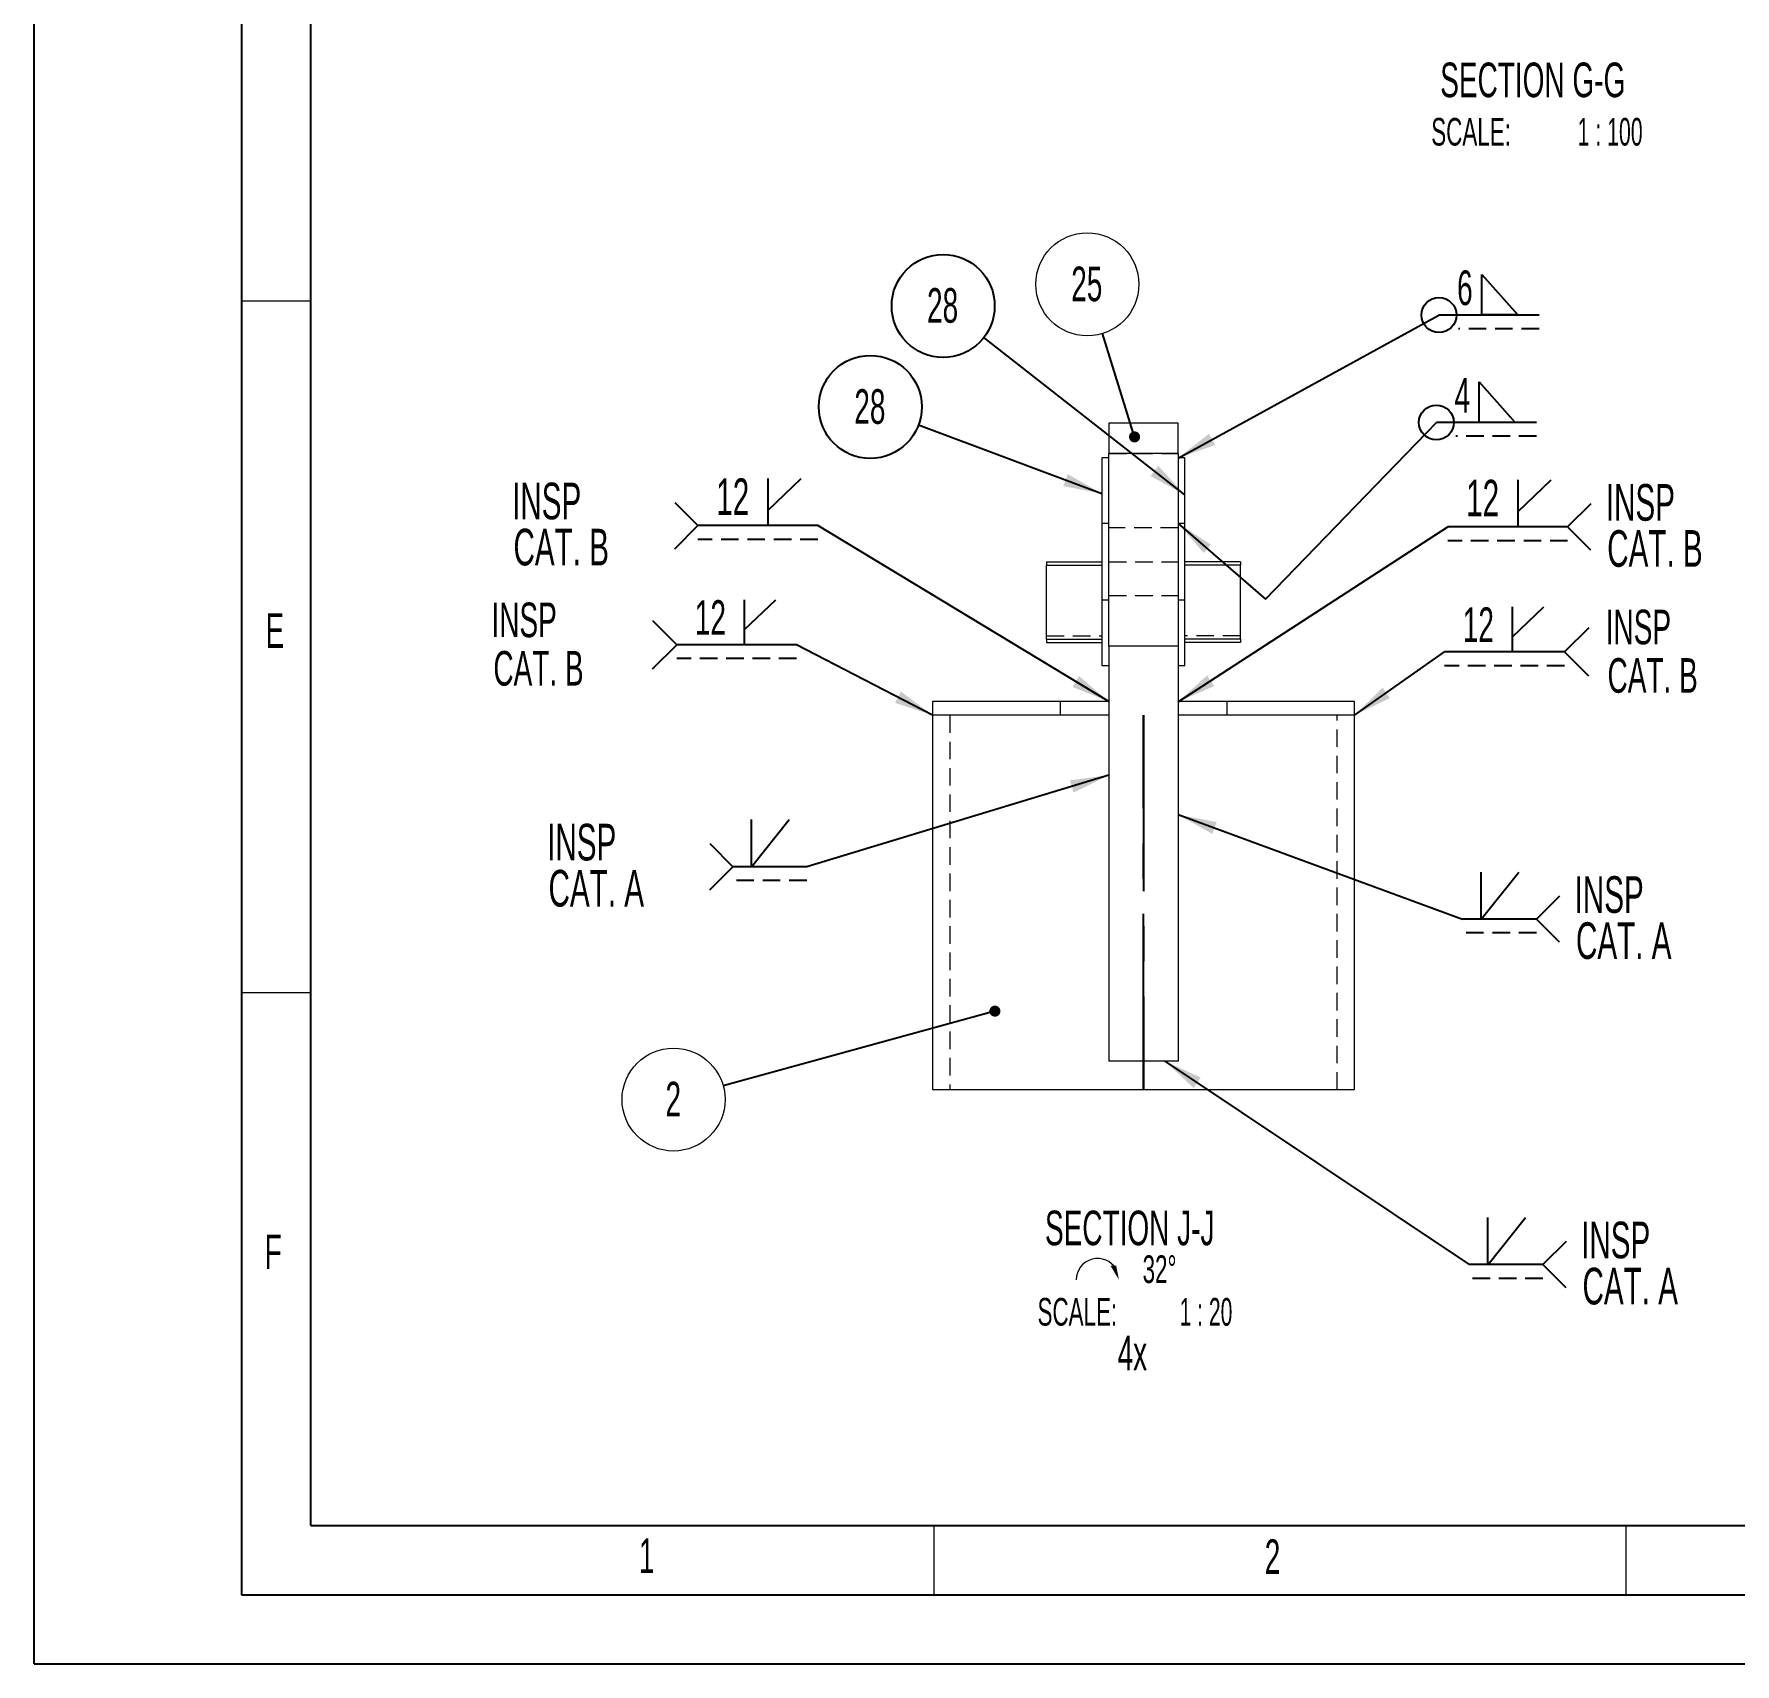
# Paper-space layout 'Sheet3' of a CAD drawing. Header units: millimetres. Extents: x 0 to 420, y 0 to 300.
# Drawn here: x 0 to 122.9, y 0 to 117.8 of the extents above; entities that cross this region are included whole.
import ezdxf

# ---------------------------------------------------------------- set-up
doc = ezdxf.new("R2010")
doc.units = ezdxf.units.MM
doc.linetypes.add('CENTERX2', pattern=[20.32, 12.7, -2.54, 2.54, -2.54])
doc.linetypes.add('HIDDEN', pattern=[1.905, 1.27, -0.635])
doc.layers.add('BORDER', color=7, linetype='Continuous')
doc.layers.add('DIMS', color=7, linetype='Continuous')
doc.styles.add('SLDTEXTSTYLE0', font='TXT', dxfattribs={"width": 0.605})
doc.styles.add('SLDTEXTSTYLE2', font='TXT', dxfattribs={"width": 0.57})
doc.styles.add('SLDTEXTSTYLE3', font='TXT', dxfattribs={"width": 0.575})
doc.dimstyles.new('SLDDIMSTYLE0', dxfattribs={"dimtxt": 0.18, "dimasz": 0.8, "dimexe": 0, "dimexo": 0.0625, "dimgap": 0, "dimtad": 0, "dimtih": 1, "dimtoh": 1, "dimdec": 0, "dimrnd": 1e-09, "dimzin": 0, "dimdsep": 46, "dimtxsty": 'Standard', "dimblk1": 'DOT', "dimblk2": 'DOT', "dimsah": 1, "dimcen": 0.09, "dimadec": 0, "dimazin": 0, "dimtfac": 0.8, "dimtdec": 0, "dimtofl": 0, "dimtmove": 0, "dimatfit": 3, "dimldrblk": 'DOT', "dimfxl": 1, "dimfrac": 2, "dimtolj": 1, "dimtzin": 0, "dimarcsym": 0})
doc.dimstyles.new('SLDDIMSTYLE4', dxfattribs={"dimtxt": 0.18, "dimasz": 2.8, "dimexe": 0, "dimexo": 0.0625, "dimgap": 0, "dimtad": 0, "dimtih": 1, "dimtoh": 1, "dimdec": 0, "dimrnd": 1e-09, "dimzin": 0, "dimdsep": 46, "dimtxsty": 'Standard', "dimsah": 1, "dimcen": 0.09, "dimadec": 0, "dimazin": 0, "dimtfac": 2.8, "dimtdec": 0, "dimtofl": 0, "dimtmove": 0, "dimatfit": 3, "dimfxl": 1, "dimfrac": 2, "dimtolj": 1, "dimtzin": 0, "dimarcsym": 0})

# ---------------------------------------------------------------- blocks, each defined once
blk = doc.blocks.new('SW_SYMBOL_VIEW_CLKWISE')
at = {"color": 0, "linetype": 'Continuous', "lineweight": 0}
blk.add_arc((600, 200), 600, 30, 180, dxfattribs=at)
blk.add_solid([(1200, 200), (1120, 600), (960, 600)], dxfattribs=at)
blk = doc.blocks.new('SW_NOTE_0_273')
at = {"color": 0, "linetype": 'Continuous', "lineweight": 0}
blk.add_circle((-3.59, -0.99), 3.72, dxfattribs=at)
at = {"color": 0, "linetype": 'Continuous', "lineweight": 0, "insert": (-3.61, 0.3), "char_height": 2.5, "attachment_point": 2, "style": 'SLDTEXTSTYLE0'}
blk.add_mtext('2', dxfattribs=at)
blk = doc.blocks.new('_Dot')
at = {"color": 0, "linetype": 'ByBlock', "lineweight": -2}
blk.add_line((-0.5, 0), (-1, 0), dxfattribs=at)
at = {"color": 0, "linetype": 'ByBlock', "const_width": 0.5}
blk.add_lwpolyline([(-0.25, 0, 1), (0.25, 0, 1)], format="xyb", close=True, dxfattribs=at)
blk = doc.blocks.new('SW_NOTE_0_274')
at = {"color": 0, "linetype": 'Continuous', "lineweight": 0}
blk.add_circle((-1.1, 3.56), 3.72, dxfattribs=at)
at = {"color": 0, "linetype": 'Continuous', "lineweight": 0, "insert": (-1.14, 4.84), "char_height": 2.5, "attachment_point": 2, "style": 'SLDTEXTSTYLE0'}
blk.add_mtext('25', dxfattribs=at)
blk = doc.blocks.new('SW_NOTE_0_275')
at = {"layer": 'DIMS', "color": 0}
blk.add_circle((-2.93, 2.29), 3.72, dxfattribs=at)
at = {"layer": 'DIMS', "color": 0, "insert": (-2.97, 3.58), "char_height": 2.5, "attachment_point": 2, "style": 'SLDTEXTSTYLE0'}
blk.add_mtext('28', dxfattribs=at)
blk = doc.blocks.new('SW_NOTE_0_276')
at = {"layer": 'DIMS', "color": 0}
blk.add_circle((-3.49, 1.31), 3.72, dxfattribs=at)
at = {"layer": 'DIMS', "color": 0, "insert": (-3.52, 2.59), "char_height": 2.5, "attachment_point": 2, "style": 'SLDTEXTSTYLE0'}
blk.add_mtext('28', dxfattribs=at)
blk = doc.blocks.new('SW_SYMBOL_WELD_BUSB')
at = {"layer": 'DIMS', "color": 0}
for q in [(200, 1000), (1000, 1000)]:
    blk.add_line((200, 0), q, dxfattribs=at)
blk = doc.blocks.new('SW_WELDSYMBOL_3')
at = {"layer": 'DIMS', "color": 0}
for p, q in [((7, 1.67), (5.33, 0)), ((5.33, 0), (0, 0)), ((7, -1.67), (5.33, 0))]:
    blk.add_line(p, q, dxfattribs=at)
at = {"layer": 'DIMS', "color": 0, "linetype": 'HIDDEN'}
blk.add_line((5.33, -1), (0, -1), dxfattribs=at)
at = {"layer": 'DIMS', "color": 0, "xscale": 0.003410658394813324, "yscale": 0.003410658394813324, "zscale": 0.003410658394813324}
blk.add_blockref('SW_SYMBOL_WELD_BUSB', (0.66, -0.01), dxfattribs=at)
at = {"layer": 'DIMS', "color": 0, "char_height": 2.646, "attachment_point": 1, "style": 'SLDTEXTSTYLE0'}
for s, insert in [('INSP', (8.09, 3.1)), ('CAT. A', (8.19, -0.23))]:
    blk.add_mtext(s, dxfattribs=dict(at, insert=insert))
blk = doc.blocks.new('SW_WELDSYMBOL_4')
at = {"layer": 'DIMS', "color": 0}
for p, q in [((7, 1.67), (5.33, 0)), ((5.33, 0), (0, 0)), ((7, -1.67), (5.33, 0))]:
    blk.add_line(p, q, dxfattribs=at)
at = {"layer": 'DIMS', "color": 0, "linetype": 'HIDDEN'}
blk.add_line((5.33, -1), (0, -1), dxfattribs=at)
at = {"layer": 'DIMS', "color": 0, "xscale": 0.003410658394813324, "yscale": 0.003410658394813324, "zscale": 0.003410658394813324}
blk.add_blockref('SW_SYMBOL_WELD_BUSB', (0.66, -0.01), dxfattribs=at)
at = {"layer": 'DIMS', "color": 0, "char_height": 2.646, "attachment_point": 1, "style": 'SLDTEXTSTYLE0'}
for s, insert in [('INSP', (8.09, 3.1)), ('CAT. A', (8.19, -0.23))]:
    blk.add_mtext(s, dxfattribs=dict(at, insert=insert))
blk = doc.blocks.new('SW_WELDSYMBOL_5')
at = {"layer": 'DIMS', "color": 0}
for p in [(-7, 1.67), (-7, -1.67), (0, 0)]:
    blk.add_line(p, (-5.33, 0), dxfattribs=at)
at = {"layer": 'DIMS', "color": 0, "linetype": 'HIDDEN'}
blk.add_line((0, -1), (-5.33, -1), dxfattribs=at)
at = {"layer": 'DIMS', "color": 0, "xscale": 0.003410658394813324, "yscale": 0.003410658394813324, "zscale": 0.003410658394813324}
blk.add_blockref('SW_SYMBOL_WELD_BUSB', (-4.67, -0.01), dxfattribs=at)
at = {"layer": 'DIMS', "color": 0, "char_height": 2.646, "attachment_point": 1, "style": 'SLDTEXTSTYLE0'}
for s, insert in [('INSP', (-18.75, 3.1)), ('CAT. A', (-18.65, -0.23))]:
    blk.add_mtext(s, dxfattribs=dict(at, insert=insert))
blk = doc.blocks.new('SW_SYMBOL_WELD_BUSBR')
at = {"layer": 'DIMS', "color": 0}
for p, q in [((250, 0), (250, 1000)), ((250, 330), (950, 1000))]:
    blk.add_line(p, q, dxfattribs=at)
blk = doc.blocks.new('SW_WELDSYMBOL_6')
at = {"layer": 'DIMS', "color": 0}
for p, q in [((10.33, 1.67), (8.66, 0)), ((8.66, 0), (0, 0)), ((10.33, -1.67), (8.66, 0))]:
    blk.add_line(p, q, dxfattribs=at)
at = {"layer": 'DIMS', "color": 0, "linetype": 'HIDDEN'}
blk.add_line((8.66, -1), (0, -1), dxfattribs=at)
at = {"layer": 'DIMS', "color": 0, "xscale": 0.003410658394813324, "yscale": 0.003410658394813324, "zscale": 0.003410658394813324}
blk.add_blockref('SW_SYMBOL_WELD_BUSBR', (4.23, -0.01), dxfattribs=at)
at = {"layer": 'DIMS', "color": 0, "char_height": 2.646, "attachment_point": 1, "style": 'SLDTEXTSTYLE0'}
for s, insert in [('12', (1.33, 3.41)), ('INSP', (11.42, 3.1)), ('CAT. B', (11.52, -0.23))]:
    blk.add_mtext(s, dxfattribs=dict(at, insert=insert))
blk = doc.blocks.new('SW_WELDSYMBOL_7')
at = {"layer": 'DIMS', "color": 0}
for p in [(-10.33, 1.67), (-10.33, -1.67), (0, 0)]:
    blk.add_line(p, (-8.66, 0), dxfattribs=at)
at = {"layer": 'DIMS', "color": 0, "linetype": 'HIDDEN'}
blk.add_line((0, -1), (-8.66, -1), dxfattribs=at)
at = {"layer": 'DIMS', "color": 0, "xscale": 0.003410658394813324, "yscale": 0.003410658394813324, "zscale": 0.003410658394813324}
blk.add_blockref('SW_SYMBOL_WELD_BUSBR', (-4.43, -0.01), dxfattribs=at)
at = {"layer": 'DIMS', "color": 0, "char_height": 2.646, "attachment_point": 1, "style": 'SLDTEXTSTYLE0'}
for s, insert in [('INSP', (-22.08, 3.1)), ('12', (-7.33, 3.41)), ('CAT. B', (-21.98, -0.23))]:
    blk.add_mtext(s, dxfattribs=dict(at, insert=insert))
blk = doc.blocks.new('SW_SYMBOL_WELD_FILL')
at = {"layer": 'DIMS', "color": 0}
for p, q in [((100, 0), (100, 900)), ((100, 900), (900, 0)), ((100, 0), (900, 0))]:
    blk.add_line(p, q, dxfattribs=at)
blk = doc.blocks.new('SW_WELDSYMBOL_8')
at = {"layer": 'DIMS', "color": 0}
blk.add_line((4.45, -0.35), (-2.78, -0.35), dxfattribs=at)
at = {"layer": 'DIMS', "color": 0, "linetype": 'HIDDEN'}
blk.add_line((4.45, -1.35), (-1.38, -1.35), dxfattribs=at)
at = {"layer": 'DIMS', "color": 0}
blk.add_circle((-2.78, -0.35), 1.26, dxfattribs=at)
at = {"layer": 'DIMS', "color": 0, "xscale": 0.003222669349429913, "yscale": 0.003222669349429913, "zscale": 0.003222669349429913}
blk.add_blockref('SW_SYMBOL_WELD_FILL', (0, -0.32), dxfattribs=at)
at = {"layer": 'DIMS', "color": 0, "insert": (-1.47, 2.87), "char_height": 2.5, "attachment_point": 1, "style": 'SLDTEXTSTYLE0'}
blk.add_mtext('4', dxfattribs=at)
blk = doc.blocks.new('SW_WELDSYMBOL_9')
at = {"layer": 'DIMS', "color": 0}
blk.add_line((7.23, 0), (0, 0), dxfattribs=at)
at = {"layer": 'DIMS', "color": 0, "linetype": 'HIDDEN'}
blk.add_line((7.23, -1), (1.4, -1), dxfattribs=at)
at = {"layer": 'DIMS', "color": 0}
blk.add_circle((0, 0), 1.26, dxfattribs=at)
at = {"layer": 'DIMS', "color": 0, "xscale": 0.003222669349429913, "yscale": 0.003222669349429913, "zscale": 0.003222669349429913}
blk.add_blockref('SW_SYMBOL_WELD_FILL', (2.78, 0.03), dxfattribs=at)
at = {"layer": 'DIMS', "color": 0, "insert": (1.31, 3.22), "char_height": 2.5, "attachment_point": 1, "style": 'SLDTEXTSTYLE0'}
blk.add_mtext('6', dxfattribs=at)
blk = doc.blocks.new('SW_WELDSYMBOL_10')
at = {"layer": 'DIMS', "color": 0}
for p, q in [((10.41, 1.75), (8.66, 0)), ((8.66, 0), (0, 0)), ((10.41, -1.75), (8.66, 0))]:
    blk.add_line(p, q, dxfattribs=at)
at = {"layer": 'DIMS', "color": 0, "linetype": 'HIDDEN'}
blk.add_line((8.66, -1), (0, -1), dxfattribs=at)
at = {"layer": 'DIMS', "color": 0, "xscale": 0.003222669349429913, "yscale": 0.003222669349429913, "zscale": 0.003222669349429913}
blk.add_blockref('SW_SYMBOL_WELD_BUSBR', (4.1, 0.03), dxfattribs=at)
at = {"layer": 'DIMS', "color": 0, "char_height": 2.5, "attachment_point": 1, "style": 'SLDTEXTSTYLE0'}
for s, insert in [('12', (1.31, 3.22)), ('INSP', (11.64, 3.05)), ('CAT. B', (11.77, -0.45))]:
    blk.add_mtext(s, dxfattribs=dict(at, insert=insert))
blk = doc.blocks.new('SW_WELDSYMBOL_11')
at = {"layer": 'DIMS', "color": 0}
for p in [(-10.41, 1.75), (-10.41, -1.75), (0, 0)]:
    blk.add_line(p, (-8.66, 0), dxfattribs=at)
at = {"layer": 'DIMS', "color": 0, "linetype": 'HIDDEN'}
blk.add_line((0, -1), (-8.66, -1), dxfattribs=at)
at = {"layer": 'DIMS', "color": 0, "xscale": 0.003222669349429913, "yscale": 0.003222669349429913, "zscale": 0.003222669349429913}
blk.add_blockref('SW_SYMBOL_WELD_BUSBR', (-4.56, 0.03), dxfattribs=at)
at = {"layer": 'DIMS', "color": 0, "char_height": 2.5, "attachment_point": 1, "style": 'SLDTEXTSTYLE0'}
for s, insert in [('INSP', (-22.04, 3.05)), ('12', (-7.35, 3.22)), ('CAT. B', (-21.9, -0.45))]:
    blk.add_mtext(s, dxfattribs=dict(at, insert=insert))

psp = doc.layouts.new('Sheet3')

# ---------------------------------------------------------------- linework, layer by layer
at = {"color": 7, "linetype": 'Continuous', "lineweight": 18}
for p, q in [((82.65, 89.663), (77.65, 89.663)), ((77.652, 73.562), (77.651, 87.492)), ((82.651, 87.492), (77.651, 87.492)), ((82.651, 87.492), (82.652, 73.563)), ((77.651, 87.163), (77.151, 87.163)), ((83.151, 87.164), (82.651, 87.163)), ((73.152, 79.662), (77.152, 79.663)), ((73.152, 79.662), (73.152, 79.412)), ((73.152, 79.412), (77.152, 79.413)), ((73.152, 74.062), (73.152, 79.412)), ((87.152, 79.664), (83.152, 79.664)), ((87.152, 79.414), (83.152, 79.414)), ((87.152, 79.664), (87.152, 79.414)), ((87.152, 74.064), (87.152, 79.414)), ((73.152, 74.062), (77.152, 74.063)), ((73.152, 74.062), (73.152, 73.812)), ((73.152, 73.812), (77.152, 73.813)), ((87.152, 74.064), (83.152, 74.064)), ((87.152, 73.814), (83.152, 73.814)), ((87.152, 74.064), (87.152, 73.814)), ((82.652, 73.563), (77.652, 73.562)), ((77.652, 73.562), (77.656, 43.562)), ((82.652, 73.563), (82.656, 43.563)), ((77.152, 72.163), (77.652, 72.163)), ((82.652, 72.163), (83.152, 72.164)), ((64.903, 69.561), (64.903, 68.561)), ((74.139, 69.562), (74.139, 68.562)), ((77.653, 69.562), (74.139, 69.562)), ((86.167, 69.563), (82.653, 69.563)), ((86.167, 69.563), (86.167, 68.563)), ((95.403, 68.564), (95.403, 69.564)), ((64.903, 68.561), (64.906, 41.511)), ((95.406, 41.511), (95.403, 68.564)), ((82.656, 43.563), (77.656, 43.562)), ((64.906, 41.511), (95.406, 41.511))]:
    psp.add_line(p, q, dxfattribs=at)
at = {"color": 7, "linetype": 'HIDDEN', "lineweight": 18}
for p, q in [((77.651, 87.492), (82.651, 87.492)), ((77.651, 82.413), (77.151, 82.413)), ((83.151, 82.414), (82.651, 82.413)), ((82.651, 82.113), (77.651, 82.113)), ((77.652, 79.663), (82.652, 79.663)), ((77.152, 76.913), (77.652, 76.913)), ((77.652, 77.213), (82.652, 77.213)), ((82.652, 76.913), (83.152, 76.914)), ((73.152, 74.312), (77.152, 74.313)), ((87.152, 74.314), (83.152, 74.314)), ((66.153, 68.561), (66.156, 41.511)), ((94.156, 41.511), (94.153, 68.564))]:
    psp.add_line(p, q, dxfattribs=at)
at = {"color": 8, "linetype": 'CENTERX2'}
for p, q in [((80.153, 68.563), (80.156, 41.511)), ((80.156, 41.511), (80.153, 68.563))]:
    psp.add_line(p, q, dxfattribs=at)
at = {"color": 7, "linetype": 'Continuous', "lineweight": 18, "flags": 128}
for points in [[(77.65, 89.663), (77.65, 89.656), (77.65, 89.632), (77.65, 89.589), (77.65, 89.529), (77.65, 89.451), (77.65, 89.356), (77.65, 89.243), (77.65, 89.113), (77.65, 88.967), (77.65, 88.803), (77.65, 88.624), (77.651, 88.428), (77.651, 88.216), (77.651, 87.99), (77.651, 87.748), (77.651, 87.492)], [(82.651, 87.492), (82.651, 87.749), (82.651, 87.99), (82.651, 88.217), (82.651, 88.428), (82.65, 88.624), (82.65, 88.804), (82.65, 88.967), (82.65, 89.114), (82.65, 89.244), (82.65, 89.356), (82.65, 89.452), (82.65, 89.53), (82.65, 89.59), (82.65, 89.632), (82.65, 89.657), (82.65, 89.663)], [(77.151, 87.163), (77.151, 87.161), (77.151, 87.143), (77.151, 87.108), (77.151, 87.056), (77.151, 86.986), (77.151, 86.899), (77.151, 86.796), (77.151, 86.675), (77.151, 86.539), (77.151, 86.386), (77.151, 86.218), (77.151, 86.034), (77.151, 85.835), (77.151, 85.622), (77.151, 85.395), (77.151, 85.155), (77.151, 84.902), (77.151, 84.636), (77.151, 84.359), (77.151, 84.071), (77.151, 83.773), (77.151, 83.465), (77.151, 83.148), (77.151, 82.823), (77.151, 82.491), (77.151, 82.152), (77.151, 81.807), (77.151, 81.458), (77.151, 81.104), (77.151, 80.746), (77.151, 80.387), (77.151, 80.025), (77.152, 79.663), (77.152, 79.3), (77.152, 78.939), (77.152, 78.579), (77.152, 78.222), (77.152, 77.868), (77.152, 77.518), (77.152, 77.174), (77.152, 76.835), (77.152, 76.502), (77.152, 76.177), (77.152, 75.861), (77.152, 75.553), (77.152, 75.254), (77.152, 74.966), (77.152, 74.689), (77.152, 74.424), (77.152, 74.171), (77.152, 73.93), (77.152, 73.703), (77.152, 73.49), (77.152, 73.292), (77.152, 73.108), (77.152, 72.94), (77.152, 72.787), (77.152, 72.65), (77.152, 72.53), (77.152, 72.426), (77.152, 72.34), (77.152, 72.27), (77.152, 72.218), (77.152, 72.183), (77.152, 72.165), (77.152, 72.163)], [(83.152, 79.664), (83.151, 80.026), (83.151, 80.387), (83.151, 80.747), (83.151, 81.104), (83.151, 81.458), (83.151, 81.808), (83.151, 82.153), (83.151, 82.492), (83.151, 82.824), (83.151, 83.149), (83.151, 83.466), (83.151, 83.774), (83.151, 84.072), (83.151, 84.36), (83.151, 84.637), (83.151, 84.902), (83.151, 85.156), (83.151, 85.396), (83.151, 85.623), (83.151, 85.836), (83.151, 86.035), (83.151, 86.218), (83.151, 86.387), (83.151, 86.539), (83.151, 86.676), (83.151, 86.796), (83.151, 86.9), (83.151, 86.987), (83.151, 87.056), (83.151, 87.109), (83.151, 87.144), (83.151, 87.161), (83.151, 87.164)], [(83.152, 72.164), (83.152, 72.166), (83.152, 72.183), (83.152, 72.218), (83.152, 72.271), (83.152, 72.34), (83.152, 72.427), (83.152, 72.531), (83.152, 72.651), (83.152, 72.788), (83.152, 72.94), (83.152, 73.109), (83.152, 73.292), (83.152, 73.491), (83.152, 73.704), (83.152, 73.931), (83.152, 74.171), (83.152, 74.425), (83.152, 74.69), (83.152, 74.967), (83.152, 75.255), (83.152, 75.553), (83.152, 75.861), (83.152, 76.178), (83.152, 76.503), (83.152, 76.835), (83.152, 77.174), (83.152, 77.519), (83.152, 77.869), (83.152, 78.223), (83.152, 78.58), (83.152, 78.94), (83.152, 79.301), (83.152, 79.664)], [(74.139, 69.562), (73.662, 69.562), (73.193, 69.562), (72.732, 69.562), (72.28, 69.562), (71.837, 69.562), (71.403, 69.562), (70.981, 69.562), (70.568, 69.562), (70.168, 69.562), (69.778, 69.562), (69.401, 69.561), (69.037, 69.561), (68.686, 69.561), (68.348, 69.561), (68.024, 69.561), (67.714, 69.561), (67.419, 69.561), (67.139, 69.561), (66.874, 69.561), (66.625, 69.561), (66.392, 69.561), (66.175, 69.561), (65.974, 69.561), (65.79, 69.561), (65.623, 69.561), (65.472, 69.561), (65.34, 69.561), (65.224, 69.561), (65.126, 69.561), (65.046, 69.561), (64.983, 69.561), (64.938, 69.561), (64.912, 69.561), (64.903, 69.561)], [(95.403, 69.564), (95.394, 69.564), (95.367, 69.564), (95.322, 69.564), (95.26, 69.564), (95.179, 69.564), (95.081, 69.564), (94.966, 69.564), (94.833, 69.564), (94.683, 69.564), (94.516, 69.564), (94.331, 69.564), (94.131, 69.564), (93.914, 69.564), (93.68, 69.564), (93.431, 69.564), (93.166, 69.564), (92.886, 69.564), (92.591, 69.564), (92.281, 69.564), (91.957, 69.564), (91.62, 69.564), (91.268, 69.564), (90.904, 69.564), (90.527, 69.564), (90.138, 69.564), (89.737, 69.564), (89.325, 69.564), (88.902, 69.564), (88.469, 69.564), (88.026, 69.564), (87.573, 69.564), (87.113, 69.563), (86.643, 69.563), (86.167, 69.563)], [(77.653, 68.562), (77.145, 68.562), (76.64, 68.562), (76.139, 68.562), (75.643, 68.562), (75.152, 68.562), (74.667, 68.562), (74.188, 68.562), (73.716, 68.562), (73.251, 68.562), (72.795, 68.562), (72.346, 68.562), (71.907, 68.562), (71.477, 68.562), (71.057, 68.562), (70.648, 68.562), (70.249, 68.562), (69.862, 68.562), (69.487, 68.561), (69.124, 68.561), (68.773, 68.561), (68.436, 68.561), (68.112, 68.561), (67.802, 68.561), (67.506, 68.561), (67.225, 68.561), (66.958, 68.561), (66.707, 68.561), (66.47, 68.561), (66.25, 68.561), (66.046, 68.561), (65.858, 68.561), (65.686, 68.561), (65.531, 68.561), (65.393, 68.561), (65.271, 68.561), (65.167, 68.561), (65.08, 68.561), (65.01, 68.561), (64.957, 68.561), (64.922, 68.561), (64.905, 68.561), (64.903, 68.561)], [(74.139, 68.562), (73.662, 68.562), (73.193, 68.562), (72.732, 68.562), (72.28, 68.562), (71.837, 68.562), (71.404, 68.562), (70.981, 68.562), (70.569, 68.562), (70.168, 68.562), (69.778, 68.562), (69.402, 68.561), (69.037, 68.561), (68.686, 68.561), (68.348, 68.561), (68.024, 68.561), (67.714, 68.561), (67.419, 68.561), (67.139, 68.561), (66.874, 68.561), (66.625, 68.561), (66.392, 68.561), (66.175, 68.561), (65.974, 68.561), (65.79, 68.561), (65.623, 68.561), (65.473, 68.561), (65.34, 68.561), (65.224, 68.561), (65.126, 68.561), (65.046, 68.561), (64.983, 68.561), (64.939, 68.561), (64.912, 68.561), (64.903, 68.561)], [(95.403, 68.564), (95.401, 68.564), (95.383, 68.564), (95.348, 68.564), (95.296, 68.564), (95.226, 68.564), (95.139, 68.564), (95.034, 68.564), (94.913, 68.564), (94.775, 68.564), (94.62, 68.564), (94.448, 68.564), (94.26, 68.564), (94.055, 68.564), (93.835, 68.564), (93.599, 68.564), (93.348, 68.564), (93.081, 68.564), (92.8, 68.564), (92.504, 68.564), (92.194, 68.564), (91.87, 68.564), (91.532, 68.564), (91.182, 68.564), (90.819, 68.564), (90.443, 68.564), (90.056, 68.564), (89.658, 68.564), (89.248, 68.564), (88.828, 68.564), (88.398, 68.564), (87.959, 68.564), (87.511, 68.564), (87.054, 68.563), (86.589, 68.563), (86.117, 68.563), (85.639, 68.563), (85.153, 68.563), (84.662, 68.563), (84.166, 68.563), (83.666, 68.563), (83.161, 68.563), (82.653, 68.563)], [(95.403, 68.564), (95.394, 68.564), (95.367, 68.564), (95.322, 68.564), (95.26, 68.564), (95.179, 68.564), (95.081, 68.564), (94.966, 68.564), (94.833, 68.564), (94.683, 68.564), (94.516, 68.564), (94.332, 68.564), (94.131, 68.564), (93.914, 68.564), (93.68, 68.564), (93.431, 68.564), (93.166, 68.564), (92.886, 68.564), (92.591, 68.564), (92.281, 68.564), (91.957, 68.564), (91.62, 68.564), (91.268, 68.564), (90.904, 68.564), (90.527, 68.564), (90.138, 68.564), (89.737, 68.564), (89.325, 68.564), (88.902, 68.564), (88.469, 68.564), (88.026, 68.564), (87.574, 68.564), (87.113, 68.563), (86.644, 68.563), (86.167, 68.563)]]:
    psp.add_lwpolyline(points, dxfattribs=at)
at = {"layer": 'BORDER'}
for p, q in [((0, 0), (0, 297)), ((15, 292), (15, 5)), ((15, 5), (415.143, 5)), ((0, 0), (420, 0))]:
    psp.add_line(p, q, dxfattribs=at)
at = {"layer": 'BORDER', "lineweight": 25}
for q in [(20, 287), (410, 10)]:
    psp.add_line((20, 10), q, dxfattribs=at)
at = {"layer": 'BORDER', "lineweight": 18}
for p, q in [((20, 98.5), (15, 98.5)), ((20, 48.5), (15, 48.5))]:
    psp.add_line(p, q, dxfattribs=at)
at = {"layer": 'BORDER', "color": 7, "linetype": 'Continuous', "lineweight": 18}
for p, q in [((65, 10), (65, 5)), ((115, 10), (115, 5))]:
    psp.add_line(p, q, dxfattribs=at)
at = {"layer": 'DIMS'}
for p, q in [((88.96, 76.954), (101.311, 89.724)), ((82.651, 82.435), (88.96, 76.954))]:
    psp.add_line(p, q, dxfattribs=at)
psp.add_solid([(82.651, 82.435), (84.503, 80.297), (85.027, 80.901)], dxfattribs=at)

# ---------------------------------------------------------------- block references
at = {"color": 7, "linetype": 'Continuous', "lineweight": 0}
for name, p in [('SW_NOTE_0_274', (77.197, 96.148)), ('SW_NOTE_0_273', (49.793, 41.782))]:
    psp.add_blockref(name, p, dxfattribs=at)
at = {"color": 7, "linetype": 'Continuous', "lineweight": 0, "xscale": 0.00257813547954393, "yscale": 0.00257813547954393, "zscale": 0.00257813547954393}
psp.add_blockref('SW_SYMBOL_VIEW_CLKWISE', (75.291, 27.246), dxfattribs=at)
at = {"layer": 'DIMS'}
for name, p in [('SW_NOTE_0_275', (68.611, 95.854)), ('SW_WELDSYMBOL_9', (101.499, 97.49)), ('SW_NOTE_0_276', (63.906, 89.538)), ('SW_WELDSYMBOL_8', (104.092, 90.074)), ('SW_WELDSYMBOL_7', (56.619, 82.272)), ('SW_WELDSYMBOL_6', (102.134, 82.172)), ('SW_WELDSYMBOL_11', (55.088, 73.659)), ('SW_WELDSYMBOL_10', (101.909, 73.142)), ('SW_WELDSYMBOL_5', (55.821, 57.619)), ('SW_WELDSYMBOL_3', (103.209, 53.83)), ('SW_WELDSYMBOL_4', (103.679, 28.864))]:
    psp.add_blockref(name, p, dxfattribs=at)

# ---------------------------------------------------------------- texts
at = {"color": 7, "linetype": 'Continuous', "lineweight": 0, "attachment_point": 2}
for s, insert, char_height, style in [('SECTION J-J', (79.16, 32.763), 2.5, 'SLDTEXTSTYLE0'), ('32°', (81.313, 29.535), 2, 'SLDTEXTSTYLE0'), ('SCALE:', (75.374, 26.452), 2, 'SLDTEXTSTYLE0'), ('1 : 20', (84.667, 26.452), 2, 'SLDTEXTSTYLE2'), ('4x', (79.347, 23.721), 2.5, 'SLDTEXTSTYLE0')]:
    psp.add_mtext(s, dxfattribs=dict(at, insert=insert, char_height=char_height, style=style))
at = {"layer": 'BORDER', "char_height": 2.5, "attachment_point": 1, "style": 'SLDTEXTSTYLE0'}
for s, insert in [('E', (16.729, 75.935)), ('F', (16.656, 31.039)), ('1', (43.697, 9.072)), ('2', (88.913, 9.01))]:
    psp.add_mtext(s, dxfattribs=dict(at, insert=insert))
at = {"layer": 'DIMS', "attachment_point": 2}
for s, insert, char_height, style in [('SECTION G-G', (108.278, 115.733), 2.5, 'SLDTEXTSTYLE0'), ('SCALE:', (103.82, 111.734), 2, 'SLDTEXTSTYLE0'), ('1 : 100', (113.863, 111.734), 2, 'SLDTEXTSTYLE3')]:
    psp.add_mtext(s, dxfattribs=dict(at, insert=insert, char_height=char_height, style=style))

# ---------------------------------------------------------------- leaders
at = {"color": 7, "linetype": 'Continuous', "lineweight": 0}
for points in [[(79.508, 88.681), (77.197, 96.148)], [(69.421, 47.181), (49.793, 41.782)]]:
    psp.add_leader(points, dimstyle='SLDDIMSTYLE0', dxfattribs=at)
at = {"layer": 'DIMS'}
for points in [[(82.651, 87.154), (101.499, 97.49)], [(83.151, 84.493), (68.611, 95.854)], [(77.151, 84.577), (63.906, 89.538)], [(77.653, 69.554), (56.619, 82.272)], [(82.653, 69.534), (102.134, 82.172)], [(64.903, 68.579), (55.088, 73.659)], [(95.403, 68.571), (101.909, 73.142)], [(77.653, 64.232), (55.821, 57.619)], [(82.654, 61.383), (103.209, 53.83)], [(81.706, 43.563), (103.679, 28.864)]]:
    psp.add_leader(points, dimstyle='SLDDIMSTYLE4', dxfattribs=at)

doc.saveas('drawing.dxf')
